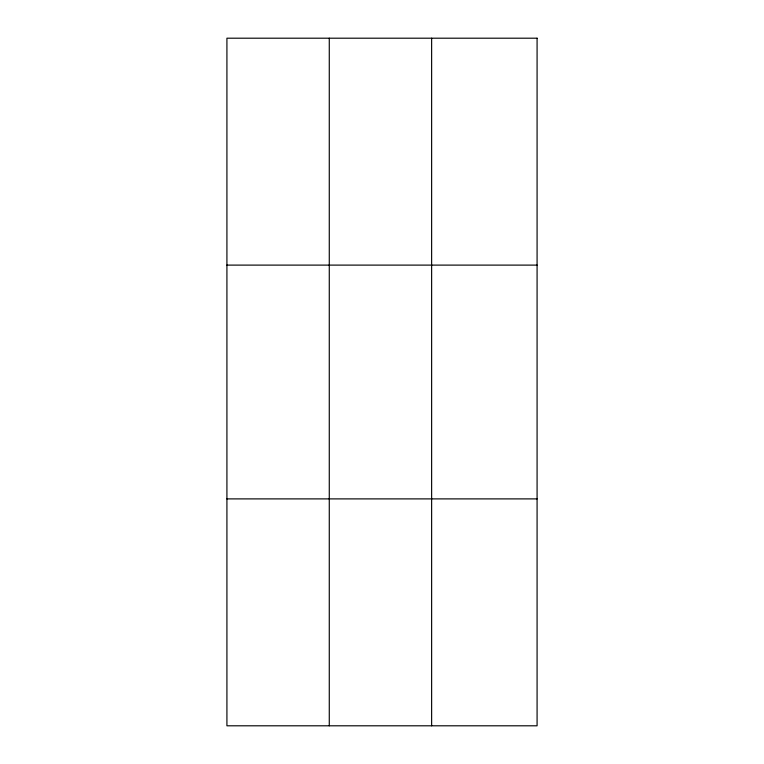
<?xml version="1.0" encoding="UTF-8"?>
<svg xmlns="http://www.w3.org/2000/svg" width="764" height="764" viewBox="0 0 764 764"><rect width="100%" height="100%" fill="white"/><g stroke="black" fill="none" stroke-linecap="round" stroke-linejoin="round"><path stroke-width="1.15" d="M329.274 38.2L329.274 725.8M431.631 38.2L431.631 725.8M226.918 265.108L537.082 265.108M226.918 498.892L537.082 498.892M537.082 38.2L537.082 725.8L226.918 725.8L226.918 38.2L537.082 38.2"/></g></svg>
